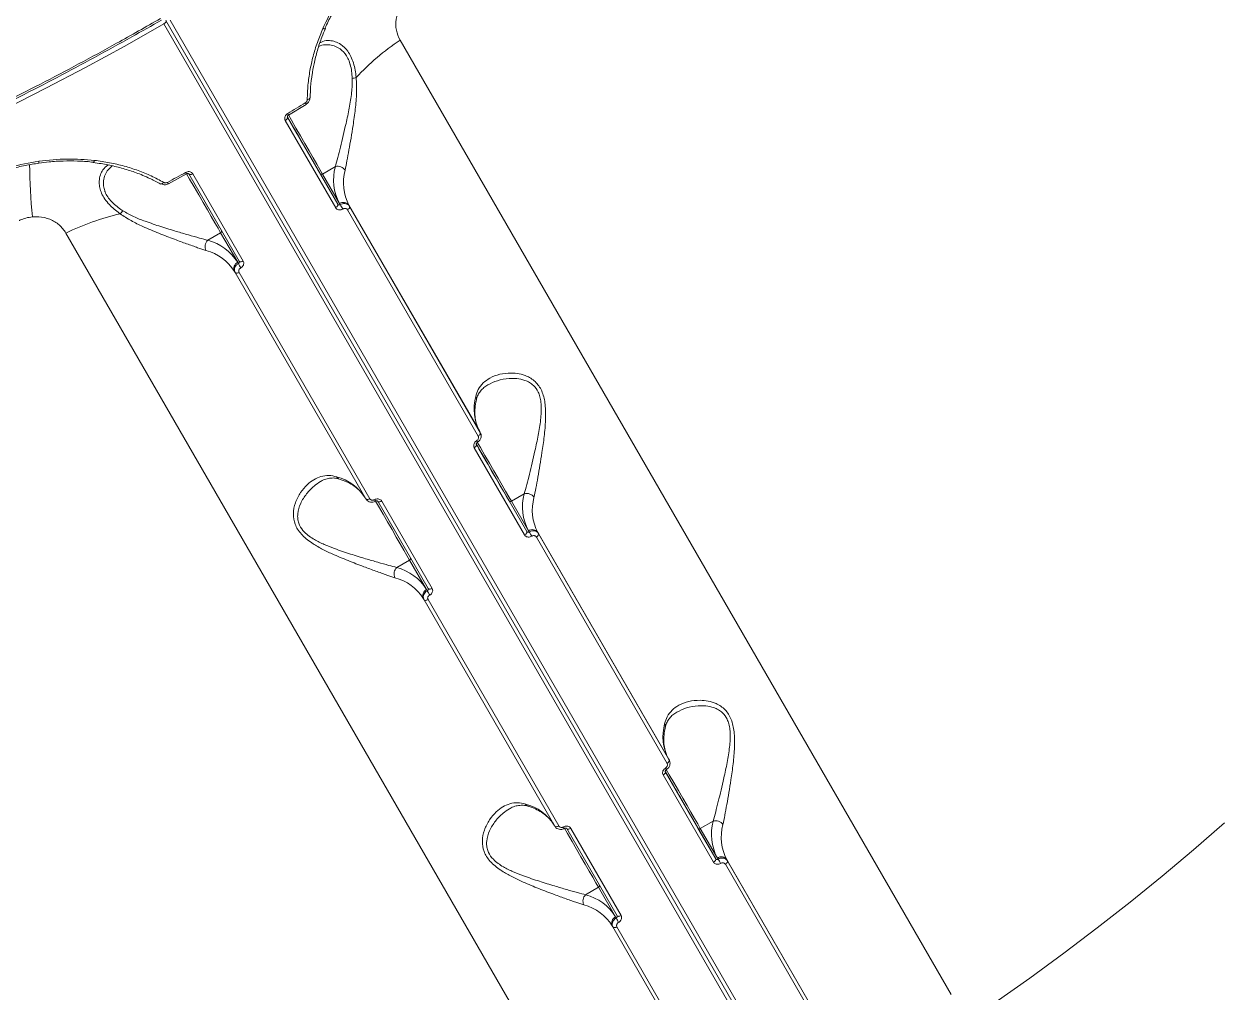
# Model space of a CAD drawing. Header units: millimetres. Extents: x 10684 to 26054, y -4768 to 6894.
# Drawn here: x 17275.2 to 17601.4, y -2260.4 to -1996.9 of the extents above; entities that cross this region are included whole.
import ezdxf

# ---------------------------------------------------------------- set-up
doc = ezdxf.new("R2010")
doc.units = ezdxf.units.MM
doc.layers.add('DIKOM_ОБЪЕКТ', color=7, linetype='Continuous')

msp = doc.modelspace()

# ---------------------------------------------------------------- linework, layer by layer
at = {"layer": 'DIKOM_ОБЪЕКТ', "color": 7, "linetype": 'Continuous', "lineweight": 15}
for p, q in [((17313.896, -1995.946), (17521.346, -2355.225)), ((17522.472, -2355.17), (17315.021, -1995.891)), ((17313.285, -1996.894), (17520.735, -2356.172)), ((17527.638, -2261.118), (17377.622, -2001.309)), ((17347.264, -2021.7), (17352.066, -2018.777)), ((17353.069, -2017.044), (17353.069, -2017.054)), ((17346.393, -2023.16), (17360.108, -2046.914)), ((17360.687, -2045.985), (17346.971, -2022.231)), ((17314.585, -2040.417), (17319.517, -2037.719)), ((17320.124, -2037.731), (17333.84, -2061.485)), ((17334.933, -2061.448), (17321.218, -2037.695)), ((17355.86, -2037.622), (17360.687, -2045.985)), ((17360.015, -2035.718), (17356.507, -2037.743)), ((17361.14, -2045.77), (17356.507, -2037.743)), ((17312.583, -2040.418), (17312.592, -2040.424)), ((17361.32, -2046.082), (17361.14, -2045.77)), ((17363.326, -2047.475), (17398.901, -2109.086)), ((17363.729, -2046.255), (17399.305, -2107.867)), ((17363.899, -2046.549), (17363.729, -2046.255)), ((17399.475, -2108.161), (17363.899, -2046.549)), ((17286.685, -2053.812), (17436.701, -2313.62)), ((17325.287, -2055.768), (17328.794, -2053.743)), ((17328.794, -2053.743), (17333.427, -2061.77)), ((17332.553, -2064.255), (17332.722, -2064.549)), ((17332.722, -2064.549), (17368.297, -2126.161)), ((17333.427, -2061.77), (17333.607, -2062.082)), ((17369.386, -2126.127), (17333.81, -2064.515)), ((17399.305, -2107.867), (17399.475, -2108.161)), ((17397.826, -2112.237), (17411.542, -2135.991)), ((17412.121, -2135.063), (17398.405, -2111.309)), ((17411.449, -2124.795), (17407.941, -2126.821)), ((17371.558, -2126.809), (17385.274, -2150.563)), ((17386.367, -2150.526), (17372.652, -2126.772)), ((17407.294, -2126.699), (17412.121, -2135.063)), ((17412.574, -2134.847), (17407.941, -2126.821)), ((17412.754, -2135.159), (17412.574, -2134.847)), ((17415.163, -2135.332), (17450.739, -2196.944)), ((17415.333, -2135.626), (17415.163, -2135.332)), ((17450.908, -2197.238), (17415.333, -2135.626)), ((17414.76, -2136.552), (17450.335, -2198.164)), ((17376.72, -2144.846), (17380.228, -2142.82)), ((17380.228, -2142.82), (17384.861, -2150.848)), ((17384.861, -2150.848), (17385.041, -2151.159)), ((17383.986, -2153.332), (17384.156, -2153.626)), ((17384.156, -2153.626), (17419.732, -2215.238)), ((17420.82, -2215.204), (17385.245, -2153.592)), ((17450.739, -2196.944), (17450.908, -2197.238)), ((17449.26, -2201.314), (17462.976, -2225.068)), ((17463.555, -2224.14), (17449.839, -2200.386)), ((17462.883, -2213.873), (17459.375, -2215.898)), ((17422.992, -2215.886), (17436.708, -2239.64)), ((17437.801, -2239.603), (17424.086, -2215.849)), ((17458.728, -2215.777), (17463.555, -2224.14)), ((17464.008, -2223.925), (17459.375, -2215.898)), ((17464.188, -2224.237), (17464.008, -2223.925)), ((17466.194, -2225.629), (17501.769, -2287.241)), ((17466.597, -2224.409), (17502.172, -2286.021)), ((17466.767, -2224.704), (17466.597, -2224.409)), ((17502.342, -2286.316), (17466.767, -2224.704)), ((17428.154, -2233.923), (17431.662, -2231.898)), ((17431.662, -2231.898), (17436.295, -2239.925)), ((17436.295, -2239.925), (17436.475, -2240.237)), ((17435.42, -2242.409), (17435.59, -2242.704)), ((17435.59, -2242.704), (17471.165, -2304.316)), ((17472.253, -2304.282), (17436.678, -2242.67))]:
    msp.add_line(p, q, dxfattribs=at)
at = {"layer": 'DIKOM_ОБЪЕКТ', "color": 7, "linetype": 'Continuous', "lineweight": 15, "flags": 128}
for points in [[(17313.896, -1995.946), (17313.929, -1996.043), (17313.928, -1996.156), (17313.893, -1996.279), (17313.824, -1996.409), (17313.724, -1996.541), (17313.598, -1996.668), (17313.45, -1996.788), (17313.285, -1996.894)], [(17270.403, -2019.902), (17281.227, -2014.404), (17291.989, -2008.734), (17302.678, -2002.896), (17313.285, -1996.894)], [(17357.196, -1998.122), (17357.17, -1998.155), (17357.11, -1998.183), (17357.02, -1998.194), (17356.903, -1998.189), (17356.764, -1998.167), (17356.607, -1998.129)], [(17351.845, -2018.344), (17351.245, -2018.712), (17350.645, -2019.079), (17350.045, -2019.445), (17349.444, -2019.811), (17348.843, -2020.177), (17348.241, -2020.542), (17347.64, -2020.906), (17347.037, -2021.27)], [(17353.069, -2017.054), (17353.062, -2017.106), (17353.021, -2017.187), (17352.946, -2017.263), (17352.839, -2017.332), (17352.705, -2017.391), (17352.547, -2017.437), (17352.372, -2017.469)], [(17356.507, -2037.743), (17355.795, -2036.509), (17354.941, -2035.03), (17353.964, -2033.337), (17352.885, -2031.469), (17351.73, -2029.467), (17350.523, -2027.377), (17349.292, -2025.245), (17348.064, -2023.118), (17347.228, -2021.671)], [(17346.971, -2022.231), (17347.004, -2022.326), (17347.005, -2022.435), (17346.972, -2022.555), (17346.907, -2022.682), (17346.813, -2022.81), (17346.692, -2022.936), (17346.551, -2023.054), (17346.393, -2023.16)], [(17346.945, -2022.182), (17346.984, -2022.25), (17347.347, -2022.878), (17347.843, -2023.738), (17348.434, -2024.76), (17349.07, -2025.862), (17349.701, -2026.955), (17350.275, -2027.95), (17350.746, -2028.766), (17351.076, -2029.337), (17351.238, -2029.617), (17351.218, -2029.584), (17351.019, -2029.24), (17350.657, -2028.612), (17350.161, -2027.752)], [(17350.161, -2027.752), (17349.57, -2026.73), (17348.934, -2025.628), (17348.303, -2024.535), (17347.729, -2023.54), (17347.258, -2022.724), (17346.949, -2022.19)], [(17346.964, -2022.213), (17347.673, -2023.44), (17348.863, -2025.503), (17350.057, -2027.57), (17351.227, -2029.597), (17352.348, -2031.538), (17353.393, -2033.349), (17354.341, -2034.991), (17355.169, -2036.426), (17355.86, -2037.622)], [(17294.129, -2034.531), (17294.173, -2034.527), (17294.227, -2034.488), (17294.282, -2034.416), (17294.336, -2034.312), (17294.386, -2034.18), (17294.432, -2034.026)], [(17319.259, -2037.308), (17318.642, -2037.648), (17318.026, -2037.987), (17317.409, -2038.325), (17316.792, -2038.663), (17316.174, -2039), (17315.557, -2039.337), (17314.939, -2039.673), (17314.321, -2040.009)], [(17319.52, -2037.679), (17320.351, -2039.118), (17321.579, -2041.245), (17322.81, -2043.377), (17324.017, -2045.467), (17325.172, -2047.469), (17326.251, -2049.337), (17327.228, -2051.03), (17328.082, -2052.509), (17328.794, -2053.743)], [(17320.124, -2037.731), (17320.189, -2037.807), (17320.284, -2037.862), (17320.404, -2037.894), (17320.546, -2037.901), (17320.705, -2037.883), (17320.874, -2037.842), (17321.047, -2037.778), (17321.218, -2037.695)], [(17312.592, -2040.424), (17312.64, -2040.443), (17312.731, -2040.449), (17312.834, -2040.422), (17312.947, -2040.364), (17313.065, -2040.276), (17313.184, -2040.163), (17313.299, -2040.028)], [(17360.687, -2045.985), (17360.72, -2046.08), (17360.72, -2046.189), (17360.687, -2046.309), (17360.623, -2046.436), (17360.528, -2046.564), (17360.408, -2046.69), (17360.266, -2046.808), (17360.108, -2046.914)], [(17363.899, -2046.549), (17363.933, -2046.643), (17363.933, -2046.752), (17363.9, -2046.871), (17363.836, -2046.998), (17363.743, -2047.125), (17363.624, -2047.251), (17363.483, -2047.368), (17363.326, -2047.475)], [(17332.722, -2064.549), (17332.787, -2064.625), (17332.881, -2064.679), (17333.001, -2064.711), (17333.142, -2064.719), (17333.3, -2064.702), (17333.468, -2064.661), (17333.64, -2064.598), (17333.81, -2064.515)], [(17333.84, -2061.485), (17333.905, -2061.561), (17334, -2061.616), (17334.12, -2061.648), (17334.262, -2061.655), (17334.42, -2061.637), (17334.589, -2061.596), (17334.762, -2061.532), (17334.933, -2061.448)], [(17399.475, -2108.161), (17399.508, -2108.255), (17399.508, -2108.364), (17399.475, -2108.483), (17399.411, -2108.609), (17399.318, -2108.737), (17399.199, -2108.862), (17399.058, -2108.98), (17398.901, -2109.086)], [(17398.405, -2111.309), (17398.438, -2111.403), (17398.439, -2111.512), (17398.406, -2111.632), (17398.341, -2111.759), (17398.247, -2111.887), (17398.126, -2112.013), (17397.985, -2112.131), (17397.826, -2112.237)], [(17398.379, -2111.26), (17398.418, -2111.328), (17398.781, -2111.955), (17399.277, -2112.815), (17399.867, -2113.837), (17400.504, -2114.94), (17401.135, -2116.032), (17401.709, -2117.027), (17402.18, -2117.843), (17402.51, -2118.414), (17402.671, -2118.695), (17402.652, -2118.661), (17402.453, -2118.317), (17402.091, -2117.689), (17401.594, -2116.83)], [(17401.594, -2116.83), (17401.004, -2115.807), (17400.368, -2114.705), (17399.737, -2113.612), (17399.163, -2112.618), (17398.692, -2111.802), (17398.383, -2111.268)], [(17398.398, -2111.291), (17399.107, -2112.518), (17400.297, -2114.58), (17401.491, -2116.648), (17402.661, -2118.674), (17403.781, -2120.615), (17404.827, -2122.426), (17405.775, -2124.068), (17406.603, -2125.503), (17407.294, -2126.699)], [(17407.941, -2126.821), (17407.229, -2125.587), (17406.375, -2124.107), (17405.397, -2122.414), (17404.319, -2120.546), (17403.164, -2118.545), (17401.957, -2116.455), (17400.726, -2114.322), (17399.498, -2112.196), (17398.662, -2110.748)], [(17368.297, -2126.161), (17368.362, -2126.237), (17368.456, -2126.291), (17368.576, -2126.323), (17368.717, -2126.331), (17368.875, -2126.314), (17369.043, -2126.273), (17369.215, -2126.21), (17369.386, -2126.127)], [(17370.954, -2126.756), (17371.785, -2128.196), (17373.013, -2130.322), (17374.244, -2132.455), (17375.451, -2134.545), (17376.606, -2136.546), (17377.685, -2138.414), (17378.662, -2140.107), (17379.516, -2141.587), (17380.228, -2142.82)], [(17371.558, -2126.809), (17371.623, -2126.885), (17371.718, -2126.939), (17371.838, -2126.971), (17371.98, -2126.978), (17372.139, -2126.961), (17372.307, -2126.919), (17372.481, -2126.856), (17372.652, -2126.772)], [(17412.121, -2135.063), (17412.154, -2135.157), (17412.154, -2135.266), (17412.121, -2135.386), (17412.057, -2135.513), (17411.962, -2135.641), (17411.842, -2135.767), (17411.7, -2135.885), (17411.542, -2135.991)], [(17415.333, -2135.626), (17415.366, -2135.72), (17415.367, -2135.829), (17415.334, -2135.949), (17415.27, -2136.075), (17415.177, -2136.203), (17415.058, -2136.328), (17414.917, -2136.446), (17414.76, -2136.552)], [(17385.274, -2150.563), (17385.339, -2150.639), (17385.434, -2150.693), (17385.554, -2150.725), (17385.696, -2150.732), (17385.854, -2150.715), (17386.023, -2150.673), (17386.196, -2150.61), (17386.367, -2150.526)], [(17384.156, -2153.626), (17384.221, -2153.702), (17384.315, -2153.757), (17384.435, -2153.789), (17384.576, -2153.796), (17384.733, -2153.779), (17384.901, -2153.738), (17385.074, -2153.676), (17385.245, -2153.592)], [(17450.908, -2197.238), (17450.941, -2197.332), (17450.942, -2197.441), (17450.91, -2197.561), (17450.845, -2197.687), (17450.752, -2197.814), (17450.633, -2197.94), (17450.492, -2198.057), (17450.335, -2198.164)], [(17449.839, -2200.386), (17449.872, -2200.48), (17449.872, -2200.589), (17449.84, -2200.71), (17449.775, -2200.836), (17449.68, -2200.965), (17449.56, -2201.09), (17449.418, -2201.208), (17449.26, -2201.314)], [(17449.813, -2200.337), (17449.852, -2200.405), (17450.215, -2201.033), (17450.711, -2201.892), (17451.301, -2202.915), (17451.938, -2204.017), (17452.569, -2205.11), (17453.143, -2206.104), (17453.614, -2206.92), (17453.944, -2207.492), (17454.106, -2207.772), (17454.086, -2207.739), (17453.887, -2207.394), (17453.525, -2206.767), (17453.028, -2205.907)], [(17453.028, -2205.907), (17452.438, -2204.884), (17451.802, -2203.782), (17451.171, -2202.69), (17450.596, -2201.695), (17450.125, -2200.879), (17449.817, -2200.345)], [(17449.832, -2200.368), (17450.54, -2201.595), (17451.731, -2203.657), (17452.925, -2205.725), (17454.095, -2207.752), (17455.215, -2209.692), (17456.261, -2211.504), (17457.209, -2213.145), (17458.037, -2214.58), (17458.728, -2215.777)], [(17459.375, -2215.898), (17458.663, -2214.664), (17457.808, -2213.184), (17456.831, -2211.491), (17455.753, -2209.623), (17454.597, -2207.622), (17453.391, -2205.532), (17452.16, -2203.4), (17450.932, -2201.273), (17450.081, -2199.8)], [(17602.056, -2214.373), (17593.675, -2221.659), (17585.103, -2228.856), (17576.349, -2235.957), (17567.421, -2242.956), (17558.327, -2249.846), (17549.075, -2256.621), (17539.674, -2263.275)], [(17419.732, -2215.238), (17419.796, -2215.314), (17419.89, -2215.369), (17420.01, -2215.4), (17420.151, -2215.408), (17420.309, -2215.391), (17420.477, -2215.35), (17420.649, -2215.287), (17420.82, -2215.204)], [(17422.388, -2215.833), (17423.219, -2217.273), (17424.447, -2219.4), (17425.678, -2221.532), (17426.885, -2223.622), (17428.04, -2225.623), (17429.119, -2227.491), (17430.096, -2229.184), (17430.95, -2230.664), (17431.662, -2231.898)], [(17422.992, -2215.886), (17423.057, -2215.962), (17423.152, -2216.017), (17423.272, -2216.048), (17423.414, -2216.055), (17423.573, -2216.038), (17423.741, -2215.997), (17423.915, -2215.933), (17424.086, -2215.849)], [(17463.555, -2224.14), (17463.588, -2224.234), (17463.588, -2224.343), (17463.555, -2224.464), (17463.49, -2224.59), (17463.396, -2224.719), (17463.276, -2224.844), (17463.134, -2224.962), (17462.976, -2225.068)], [(17466.767, -2224.704), (17466.8, -2224.798), (17466.801, -2224.906), (17466.768, -2225.026), (17466.704, -2225.152), (17466.611, -2225.28), (17466.492, -2225.405), (17466.351, -2225.523), (17466.194, -2225.629)], [(17436.708, -2239.64), (17436.773, -2239.716), (17436.868, -2239.771), (17436.988, -2239.802), (17437.13, -2239.809), (17437.288, -2239.792), (17437.457, -2239.751), (17437.63, -2239.687), (17437.801, -2239.603)], [(17435.59, -2242.704), (17435.655, -2242.779), (17435.749, -2242.834), (17435.869, -2242.866), (17436.01, -2242.873), (17436.167, -2242.856), (17436.335, -2242.816), (17436.508, -2242.753), (17436.678, -2242.67)]]:
    msp.add_lwpolyline(points, dxfattribs=at)
at = {"layer": 'DIKOM_ОБЪЕКТ', "color": 7, "linetype": 'Continuous', "lineweight": 15}
for centre, radius, start, end in [((17415.175, -2057.429), 67.526, 123.78866, 137.11398), ((17363.913, -2005.462), 6.273, 276.45465, 286.53704), ((17350.327, -2019.393), 1.845, 19.48896, 34.62182), ((17345.018, -2022.611), 2.424, 22.0874, 33.58429), ((17453.504, -2032.813), 176.735, 180.75047, 185.38335), ((17278.409, -2034.496), 0.917, 342.74217, 13.6815), ((17321.452, -2036.214), 2.452, 206.51708, 217.88144), ((17356.245, -2037.355), 0.468, 214.73056, 304.07345), ((17373.315, -2039.318), 13.779, 164.85419, 207.92089), ((17360.681, -2037.998), 2.375, 33.66534, 106.2809), ((17375.325, -2040.11), 13.123, 164.85424, 207.92026), ((17315.958, -2039.237), 1.81, 205.22847, 220.65423), ((17297.136, -2044.017), 6.272, 313.46612, 323.5488), ((17362.19, -2047.323), 1.874, 34.74224, 124.05668), ((17342.282, -2058.594), 22.781, 29.86265, 33.31453), ((17316.509, -2114.392), 67.523, 102.88546, 116.21059), ((17328.585, -2053.318), 0.474, 296.20069, 20.53168), ((17326.927, -2057.485), 2.375, 133.70654, 206.34051), ((17321.753, -2069.084), 13.776, 32.06372, 75.13598), ((17321.434, -2071.22), 13.12, 32.06481, 75.13704), ((17334.247, -2063.455), 1.874, 115.94041, 205.26754), ((17354.159, -2051.748), 23.003, 206.6946, 210.11322), ((17410.9, -2101.722), 13.123, 164.85412, 207.92038), ((17397.109, -2098.981), 1.318, 348.3558, 31.47968), ((17396.356, -2111.739), 2.533, 22.34238, 33.34244), ((17357.01, -2132.831), 13.119, 32.06388, 75.13911), ((17361.53, -2119.524), 1.315, 208.46362, 251.70134), ((17372.916, -2125.276), 2.485, 206.53197, 217.7413), ((17424.751, -2128.395), 13.781, 164.85762, 207.91761), ((17412.115, -2127.075), 2.375, 33.65816, 106.28808), ((17426.76, -2129.187), 13.124, 164.85704, 207.92027), ((17407.679, -2126.432), 0.468, 214.73042, 304.05321), ((17413.623, -2136.4), 1.874, 34.73746, 124.05826), ((17393.629, -2147.729), 22.886, 29.87883, 33.31531), ((17380.019, -2142.396), 0.474, 296.21838, 20.51399), ((17378.361, -2146.562), 2.375, 133.71277, 206.34386), ((17373.187, -2158.16), 13.775, 32.06245, 75.13835), ((17372.868, -2160.297), 13.12, 32.06308, 75.13709), ((17385.681, -2152.532), 1.874, 115.94782, 205.26186), ((17405.228, -2141.024), 22.588, 206.66067, 210.1424), ((17462.335, -2190.799), 13.124, 164.85711, 207.92021), ((17448.551, -2188.057), 1.31, 348.212, 31.62348), ((17447.785, -2200.82), 2.538, 22.3618, 33.33618), ((17408.443, -2221.909), 13.12, 32.06308, 75.13709), ((17412.965, -2208.6), 1.316, 208.48872, 251.65813), ((17476.183, -2217.473), 13.779, 164.85419, 207.92089), ((17463.549, -2216.153), 2.375, 33.66501, 106.28124), ((17424.405, -2214.318), 2.55, 206.68339, 217.60486), ((17459.112, -2215.51), 0.468, 214.73056, 304.07345), ((17478.193, -2218.265), 13.123, 164.85424, 207.92026), ((17465.057, -2225.477), 1.874, 34.74224, 124.05668), ((17444.91, -2236.901), 23.065, 29.89223, 33.3019), ((17429.796, -2235.64), 2.376, 133.71963, 206.32743), ((17424.62, -2247.238), 13.776, 32.06372, 75.13598), ((17431.453, -2231.473), 0.474, 296.20069, 20.53168), ((17424.302, -2249.375), 13.12, 32.06481, 75.13704), ((17437.115, -2241.61), 1.874, 115.94041, 205.26754), ((17457.173, -2229.824), 23.17, 206.70689, 210.10092)]:
    msp.add_arc(centre, radius, start, end, dxfattribs=at)
for points, knots in [([(17364.392, -1985.151), (17362.889, -1987.192), (17359.847, -1991.322), (17357.696, -1995.842), (17356.607, -1998.129)], [0, 0, 0, 0, 0.4941735, 1, 1, 1, 1]), ([(17357.204, -1998.126), (17357.225, -1998.077), (17357.733, -1996.854), (17358.894, -1994.495), (17360.803, -1991.11), (17362.783, -1988.06), (17364.215, -1986.206), (17364.842, -1985.395)], [0, 0, 0, 0, 0.0110672, 0.2727592, 0.5345802, 0.7962481, 1, 1, 1, 1]), ([(17377.622, -2001.309), (17377.226, -2000.428), (17376.44, -1998.683), (17376.433, -1995.64), (17377.168, -1993.064), (17378.049, -1991.682), (17378.364, -1991.188)], [0, 0, 0, 0, 0.288563, 0.5716239, 0.847038, 1, 1, 1, 1]), ([(17312.427, -1995.408), (17308.448, -1997.673), (17297.647, -2003.82), (17279.744, -2013.357), (17258.707, -2023.825), (17237.465, -2033.623), (17216.123, -2042.717), (17194.779, -2051.059), (17173.501, -2058.618), (17152.324, -2065.365), (17131.284, -2071.305), (17110.442, -2076.427), (17089.897, -2080.709), (17069.744, -2084.128), (17050.051, -2086.666), (17030.859, -2088.303), (17012.19, -2089.051), (16994.098, -2088.918), (16976.666, -2087.905), (16959.976, -2086.016), (16944.283, -2083.282), (16929.594, -2079.73), (16915.882, -2075.415), (16902.98, -2070.325), (16891, -2064.437), (16881.396, -2058.876), (16876.193, -2054.988), (16874.314, -2053.585)], [0, 0, 0, 0, 0.0242946, 0.0659503, 0.1077374, 0.1495916, 0.1914455, 0.2332327, 0.2748885, 0.3165441, 0.3583313, 0.4001855, 0.4420393, 0.4838264, 0.5254822, 0.567138, 0.6089251, 0.6507792, 0.6926331, 0.7344202, 0.7760761, 0.8161968, 0.8564346, 0.8967319, 0.9370296, 0.9772672, 1, 1, 1, 1]), ([(16874.409, -2053.879), (16874.882, -2054.239), (16877.033, -2055.874), (16881.107, -2058.593), (16886.629, -2062.027), (16892.398, -2065.247), (16898.391, -2068.273), (16904.613, -2071.1), (16911.062, -2073.729), (16917.74, -2076.159), (16924.644, -2078.39), (16931.777, -2080.422), (16939.138, -2082.255), (16946.714, -2083.884), (16954.484, -2085.308), (16962.422, -2086.52), (16970.517, -2087.518), (16978.76, -2088.301), (16987.155, -2088.87), (16995.704, -2089.228), (17004.409, -2089.372), (17013.274, -2089.304), (17022.299, -2089.024), (17031.489, -2088.531), (17040.846, -2087.825), (17050.361, -2086.906), (17060.001, -2085.778), (17069.728, -2084.444), (17079.514, -2082.907), (17089.359, -2081.169), (17099.265, -2079.229), (17109.235, -2077.088), (17119.274, -2074.745), (17129.383, -2072.2), (17139.565, -2069.452), (17149.823, -2066.499), (17160.162, -2063.341), (17170.577, -2059.978), (17181.04, -2056.42), (17191.508, -2052.68), (17201.946, -2048.771), (17212.341, -2044.697), (17222.701, -2040.456), (17233.028, -2036.049), (17243.328, -2031.473), (17253.601, -2026.727), (17263.851, -2021.81), (17274.081, -2016.721), (17284.295, -2011.458), (17294.491, -2006.016), (17303.962, -2000.809), (17309.996, -1997.35), (17312.666, -1995.819)], [0, 0, 0, 0, 0.0057496, 0.0261426, 0.0464815, 0.0667827, 0.0870622, 0.1073363, 0.1276198, 0.1479243, 0.1682659, 0.1886603, 0.209124, 0.2296656, 0.2501948, 0.2706781, 0.2910698, 0.3113925, 0.331669, 0.3519223, 0.3721757, 0.3924467, 0.412756, 0.433126, 0.4535802, 0.4741414, 0.4947426, 0.5152577, 0.5356727, 0.5560104, 0.5762942, 0.5965472, 0.6167924, 0.6370504, 0.6573391, 0.6776819, 0.6981014, 0.718621, 0.7392196, 0.7597723, 0.7802105, 0.8005645, 0.8208578, 0.8411134, 0.8613542, 0.8816033, 0.9018767, 0.9221969, 0.9425872, 0.9630711, 0.9836568, 1, 1, 1, 1]), ([(17356.607, -1998.129), (17356.093, -1999.383), (17355.066, -2001.891), (17353.909, -2005.723), (17353.046, -2009.61), (17352.491, -2013.541), (17352.412, -2016.16), (17352.372, -2017.469)], [0, 0, 0, 0, 0.1978306, 0.3954988, 0.5931661, 0.796581, 1, 1, 1, 1]), ([(17353.681, -2010.799), (17353.844, -2009.777), (17354.203, -2007.534), (17355.113, -2004.073), (17356.145, -2000.869), (17356.982, -1998.916), (17357.309, -1998.154)], [0, 0, 0, 0, 0.2405036, 0.5280947, 0.8156865, 1, 1, 1, 1]), ([(17355.484, -2003.069), (17355.618, -2002.996), (17356.297, -2002.627), (17357.59, -2002.499), (17359.269, -2002.671), (17360.987, -2003.358), (17362.448, -2004.585), (17363.455, -2006.22), (17363.874, -2007.281), (17364.213, -2008.457), (17364.479, -2009.752), (17364.572, -2011.047), (17364.618, -2011.695)], [0, 0, 0, 0, 0.0400233, 0.2037578, 0.3317959, 0.4596228, 0.6271393, 0.7138706, 0.8006075, 0.813307, 0.9065793, 1, 1, 1, 1]), ([(17365.699, -2011.475), (17365.615, -2010.786), (17365.446, -2009.407), (17364.98, -2007.473), (17364.303, -2005.735), (17363.198, -2003.875), (17361.685, -2002.465), (17359.959, -2001.634), (17358.299, -2001.34), (17356.88, -2001.447), (17356.095, -2001.889), (17355.827, -2002.04)], [0, 0, 0, 0, 0.0902729, 0.1804332, 0.2714662, 0.3624917, 0.5246191, 0.6459451, 0.7674324, 0.9207696, 1, 1, 1, 1]), ([(17522.713, -2355.59), (17524.459, -2354.574), (17529.524, -2351.627), (17537.841, -2346.642), (17547.628, -2340.596), (17557.313, -2334.419), (17566.891, -2328.118), (17576.353, -2321.696), (17585.693, -2315.16), (17594.903, -2308.513), (17603.977, -2301.76), (17612.909, -2294.908), (17621.69, -2287.96), (17630.315, -2280.923), (17638.777, -2273.801), (17647.07, -2266.599), (17655.187, -2259.324), (17663.122, -2251.98), (17670.871, -2244.573), (17678.425, -2237.109), (17685.781, -2229.593), (17692.932, -2222.031), (17699.873, -2214.428), (17706.599, -2206.791), (17713.104, -2199.124), (17719.385, -2191.434), (17725.435, -2183.726), (17731.251, -2176.007), (17736.828, -2168.281), (17742.161, -2160.555), (17747.248, -2152.834), (17752.084, -2145.125), (17756.665, -2137.432), (17760.988, -2129.762), (17765.049, -2122.121), (17768.846, -2114.514), (17772.375, -2106.946), (17775.634, -2099.424), (17778.62, -2091.954), (17781.332, -2084.54), (17783.766, -2077.189), (17785.921, -2069.905), (17787.795, -2062.696), (17789.387, -2055.565), (17790.695, -2048.518), (17791.719, -2041.562), (17792.458, -2034.7), (17792.909, -2027.94), (17793.079, -2021.283), (17792.946, -2014.744), (17792.655, -2009.498), (17792.305, -2006.479), (17792.198, -2005.556)], [0, 0, 0, 0, 0.0107469, 0.0311651, 0.0515833, 0.0720019, 0.0924205, 0.1128394, 0.133258, 0.153677, 0.1740962, 0.1945158, 0.214935, 0.2353549, 0.2557751, 0.2761957, 0.2966164, 0.3170375, 0.3374589, 0.3578811, 0.3783036, 0.3987262, 0.4191497, 0.4395736, 0.4599979, 0.4804232, 0.5008485, 0.5212747, 0.5417015, 0.5621288, 0.5825567, 0.6029853, 0.6234144, 0.6438439, 0.6642743, 0.6847044, 0.705135, 0.7255658, 0.7459965, 0.7664267, 0.7868566, 0.8072852, 0.8277128, 0.8481384, 0.8685624, 0.8889834, 0.9094014, 0.9298157, 0.9502254, 0.9706304, 0.9910302, 1, 1, 1, 1]), ([(17353.196, -2017.042), (17353.2, -2016.365), (17353.211, -2014.495), (17353.392, -2012.403), (17353.645, -2010.996), (17353.681, -2010.799)], [0, 0, 0, 0, 0.32786679, 0.90627514, 1, 1, 1, 1]), ([(17364.618, -2011.695), (17364.597, -2012.985), (17364.554, -2015.678), (17363.811, -2019.832), (17362.989, -2023.745), (17362.155, -2027.308), (17361.398, -2030.416), (17360.671, -2033.324), (17360.236, -2034.912), (17360.015, -2035.718)], [0, 0, 0, 0, 0.1463788, 0.3055004, 0.4689944, 0.6008985, 0.7350998, 0.8657062, 1, 1, 1, 1]), ([(17362.658, -2036.681), (17362.83, -2035.869), (17363.175, -2034.242), (17363.721, -2031.234), (17364.287, -2027.973), (17364.884, -2024.248), (17365.461, -2020.115), (17365.909, -2015.698), (17365.767, -2012.85), (17365.699, -2011.475)], [0, 0, 0, 0, 0.1316556, 0.26349, 0.3951413, 0.526877, 0.688298, 0.8495382, 1, 1, 1, 1]), ([(17352.372, -2017.469), (17352.361, -2017.572), (17352.339, -2017.777), (17352.173, -2018.069), (17351.99, -2018.25), (17351.87, -2018.328), (17351.845, -2018.344)], [0, 0, 0, 0, 0.30573, 0.6115123, 0.918092, 1, 1, 1, 1]), ([(17352.058, -2018.762), (17352.238, -2018.637), (17352.634, -2018.358), (17353, -2017.731), (17353.04, -2017.264), (17353.059, -2017.056)], [0, 0, 0, 0, 0.3137721, 0.6931203, 1, 1, 1, 1]), ([(17347.037, -2021.27), (17346.945, -2021.333), (17346.714, -2021.491), (17346.429, -2021.843), (17346.248, -2022.292), (17346.218, -2022.759), (17346.335, -2023.026), (17346.393, -2023.16)], [0, 0, 0, 0, 0.1418002, 0.3567141, 0.5713594, 0.7857352, 1, 1, 1, 1]), ([(17346.985, -2022.25), (17346.98, -2022.243), (17346.963, -2022.222), (17346.942, -2022.162), (17346.978, -2022.01), (17347.054, -2021.881), (17347.155, -2021.77), (17347.236, -2021.721), (17347.267, -2021.703)], [0, 0, 0, 0, 0.14916402, 0.47536792, 0.63503907, 0.77103176, 0.91298539, 1, 1, 1, 1]), ([(17279.3, -2034.279), (17276.692, -2034.734), (17271.413, -2035.656), (17266.389, -2037.526), (17263.847, -2038.472)], [0, 0, 0, 0, 0.4938479, 1, 1, 1, 1]), ([(17264.107, -2038.884), (17264.111, -2038.882), (17265.333, -2038.352), (17267.859, -2037.458), (17271.686, -2036.286), (17275.506, -2035.371), (17278.052, -2034.97), (17279.286, -2034.775)], [0, 0, 0, 0, 0.0008789, 0.2548723, 0.5086337, 0.761866, 1, 1, 1, 1]), ([(17279.287, -2034.793), (17280.214, -2034.665), (17282.432, -2034.358), (17285.952, -2034.158), (17289.811, -2034.184), (17292.546, -2034.325), (17293.962, -2034.53), (17294.127, -2034.554)], [0, 0, 0, 0, 0.1860199, 0.4447672, 0.7046712, 0.9655334, 1, 1, 1, 1]), ([(17294.432, -2034.026), (17291.966, -2033.828), (17286.977, -2033.428), (17281.878, -2033.993), (17279.3, -2034.279)], [0, 0, 0, 0, 0.4941835, 1, 1, 1, 1]), ([(17294.103, -2034.647), (17294.824, -2034.73), (17296.818, -2034.96), (17300, -2035.621), (17303.626, -2036.615), (17306.663, -2037.665), (17308.418, -2038.476), (17309.065, -2038.775)], [0, 0, 0, 0, 0.1356896, 0.3754703, 0.6166807, 0.8587408, 1, 1, 1, 1]), ([(17313.299, -2040.028), (17312.179, -2039.424), (17309.937, -2038.216), (17306.332, -2036.748), (17302.543, -2035.535), (17298.576, -2034.591), (17295.813, -2034.214), (17294.432, -2034.026)], [0, 0, 0, 0, 0.1976787, 0.3953864, 0.5930884, 0.7965458, 1, 1, 1, 1]), ([(17298.106, -2035.285), (17297.622, -2035.688), (17296.763, -2036.403), (17295.996, -2037.958), (17295.689, -2039.499), (17295.773, -2041.088), (17296.173, -2042.598), (17296.959, -2044.176), (17298.412, -2046.092), (17300.055, -2047.548), (17301.264, -2048.432), (17301.451, -2048.569)], [0, 0, 0, 0, 0.1641796, 0.2913955, 0.4219032, 0.5156642, 0.6117443, 0.7065197, 0.8049062, 0.9698373, 1, 1, 1, 1]), ([(17302.181, -2047.743), (17301.998, -2047.623), (17300.83, -2046.856), (17299.303, -2045.613), (17297.975, -2043.946), (17297.469, -2042.969), (17297.094, -2041.96), (17296.865, -2040.923), (17296.877, -2039.417), (17297.285, -2037.916), (17298.073, -2036.501), (17298.875, -2035.844), (17299.275, -2035.517)], [0, 0, 0, 0, 0.0312865, 0.2003477, 0.2883603, 0.379774, 0.3966752, 0.4930708, 0.5923656, 0.7259537, 0.8632462, 1, 1, 1, 1]), ([(17321.218, -2037.695), (17321.164, -2037.616), (17321.029, -2037.418), (17320.691, -2037.192), (17320.23, -2037.074), (17319.724, -2037.1), (17319.414, -2037.239), (17319.259, -2037.308)], [0, 0, 0, 0, 0.14064002, 0.35508251, 0.56984948, 0.78487323, 1, 1, 1, 1]), ([(17319.519, -2037.721), (17319.527, -2037.716), (17319.581, -2037.68), (17319.7, -2037.643), (17319.855, -2037.622), (17319.989, -2037.64), (17320.08, -2037.681), (17320.114, -2037.711), (17320.12, -2037.728), (17320.122, -2037.733)], [0, 0, 0, 0, 0.0253516, 0.1805648, 0.3334476, 0.4979435, 0.6812232, 0.9128452, 1, 1, 1, 1]), ([(17309.065, -2038.775), (17309.535, -2038.977), (17310.737, -2039.492), (17311.845, -2040.135), (17312.52, -2040.527)], [0, 0, 0, 0, 0.3914141, 1, 1, 1, 1]), ([(17312.601, -2040.409), (17312.767, -2040.493), (17313.14, -2040.683), (17313.823, -2040.694), (17314.33, -2040.568), (17314.562, -2040.425), (17314.583, -2040.412)], [0, 0, 0, 0, 0.2707958, 0.6081726, 0.9644172, 1, 1, 1, 1]), ([(17314.321, -2040.009), (17314.217, -2040.054), (17314.009, -2040.146), (17313.671, -2040.16), (17313.436, -2040.101), (17313.323, -2040.041), (17313.299, -2040.028)], [0, 0, 0, 0, 0.3067316, 0.613361, 0.9193732, 1, 1, 1, 1]), ([(17325.287, -2055.768), (17324.552, -2055.576), (17322.97, -2055.163), (17320.047, -2054.331), (17316.526, -2053.294), (17312.54, -2052.092), (17308.61, -2050.75), (17305.064, -2049.39), (17303.14, -2048.291), (17302.181, -2047.743)], [0, 0, 0, 0, 0.1227027, 0.2642705, 0.4059938, 0.5771163, 0.7482327, 0.874386, 1, 1, 1, 1]), ([(17360.108, -2046.914), (17360.162, -2046.992), (17360.297, -2047.189), (17360.632, -2047.41), (17361.086, -2047.517), (17361.583, -2047.476), (17361.887, -2047.326), (17362.039, -2047.251)], [0, 0, 0, 0, 0.140611, 0.3551431, 0.5698748, 0.7849181, 1, 1, 1, 1]), ([(17361.32, -2046.082), (17361.271, -2046.109), (17361.172, -2046.163), (17361.009, -2046.181), (17360.86, -2046.148), (17360.75, -2046.077), (17360.705, -2046.011), (17360.687, -2045.985)], [0, 0, 0, 0, 0.2154564, 0.4306826, 0.6452953, 0.8596738, 1, 1, 1, 1]), ([(17363.899, -2046.549), (17363.828, -2046.445), (17363.648, -2046.182), (17363.201, -2045.886), (17362.594, -2045.739), (17361.93, -2045.788), (17361.523, -2045.984), (17361.32, -2046.082)], [0, 0, 0, 0, 0.14076396, 0.35542169, 0.57032547, 0.78518174, 1, 1, 1, 1]), ([(17362.039, -2047.251), (17362.14, -2047.201), (17362.343, -2047.101), (17362.674, -2047.073), (17362.977, -2047.144), (17363.2, -2047.291), (17363.29, -2047.423), (17363.326, -2047.475)], [0, 0, 0, 0, 0.2151836, 0.430153, 0.6449424, 0.8594441, 1, 1, 1, 1]), ([(17273.92, -2050.393), (17273.973, -2050.368), (17274.557, -2050.098), (17275.749, -2049.656), (17276.941, -2049.483), (17277.549, -2049.394)], [0, 0, 0, 0, 0.0468629, 0.5143017, 1, 1, 1, 1]), ([(17277.549, -2049.394), (17278.134, -2049.368), (17279.771, -2049.296), (17282.37, -2049.948), (17285.003, -2051.474), (17286.121, -2053.027), (17286.685, -2053.812)], [0, 0, 0, 0, 0.1529626, 0.4283806, 0.7114375, 1, 1, 1, 1]), ([(17301.451, -2048.569), (17302.426, -2049.214), (17304.381, -2050.506), (17307.993, -2052.21), (17311.989, -2053.901), (17316.021, -2055.435), (17319.569, -2056.745), (17322.502, -2057.791), (17324.069, -2058.301), (17324.799, -2058.539)], [0, 0, 0, 0, 0.12815346, 0.25673777, 0.42681578, 0.59687359, 0.73731198, 0.87756953, 1, 1, 1, 1]), ([(17333.607, -2062.082), (17333.483, -2062.162), (17333.169, -2062.363), (17332.782, -2062.818), (17332.535, -2063.403), (17332.491, -2064.016), (17332.645, -2064.371), (17332.722, -2064.549)], [0, 0, 0, 0, 0.1417259, 0.3564227, 0.5709491, 0.785464, 1, 1, 1, 1]), ([(17333.84, -2061.485), (17333.859, -2061.53), (17333.897, -2061.618), (17333.885, -2061.768), (17333.82, -2061.91), (17333.72, -2062.017), (17333.639, -2062.064), (17333.607, -2062.082)], [0, 0, 0, 0, 0.213981, 0.4280616, 0.6427337, 0.8579222, 1, 1, 1, 1]), ([(17333.81, -2064.515), (17333.772, -2064.426), (17333.695, -2064.249), (17333.718, -2063.943), (17333.844, -2063.653), (17334.039, -2063.428), (17334.197, -2063.329), (17334.26, -2063.289)], [0, 0, 0, 0, 0.2142959, 0.4286282, 0.6432287, 0.8580846, 1, 1, 1, 1]), ([(17334.26, -2063.289), (17334.354, -2063.23), (17334.591, -2063.081), (17334.884, -2062.743), (17335.073, -2062.307), (17335.107, -2061.848), (17334.991, -2061.582), (17334.933, -2061.448)], [0, 0, 0, 0, 0.1418844, 0.3567351, 0.5712996, 0.7856702, 1, 1, 1, 1]), ([(17414.092, -2125.759), (17414.264, -2124.946), (17414.609, -2123.32), (17415.154, -2120.311), (17415.722, -2117.05), (17416.316, -2113.326), (17416.906, -2109.188), (17417.304, -2104.76), (17417.275, -2100.64), (17416.621, -2097.602), (17415.657, -2095.697), (17414.7, -2094.465), (17413.54, -2093.5), (17411.98, -2092.641), (17410.053, -2092.061), (17407.492, -2091.829), (17404.726, -2092.143), (17402.149, -2093.117), (17400.196, -2094.551), (17398.866, -2096.226), (17398.432, -2097.642), (17398.233, -2098.293)], [0, 0, 0, 0, 0.0554762, 0.1110229, 0.1664965, 0.2220052, 0.2900239, 0.3579627, 0.4226752, 0.4774063, 0.5052464, 0.5330924, 0.5627095, 0.5923752, 0.6404277, 0.6885816, 0.7603243, 0.8320616, 0.8909998, 0.9498652, 1, 1, 1, 1]), ([(17401.549, -2095.144), (17402.392, -2094.727), (17404.137, -2093.864), (17406.899, -2093.367), (17409.459, -2093.373), (17411.352, -2093.749), (17412.884, -2094.433), (17414.191, -2095.389), (17415.04, -2096.57), (17415.594, -2097.912), (17415.906, -2099.104), (17416.155, -2101.427), (17415.949, -2104.741), (17415.257, -2108.906), (17414.42, -2112.823), (17413.589, -2116.385), (17412.832, -2119.493), (17412.105, -2122.401), (17411.669, -2123.99), (17411.449, -2124.795)], [0, 0, 0, 0, 0.0833384, 0.1726897, 0.2299098, 0.2882967, 0.3222575, 0.3571259, 0.4070444, 0.4203423, 0.4514875, 0.48367, 0.5605574, 0.6424712, 0.7266377, 0.7945405, 0.8636264, 0.9308608, 1, 1, 1, 1]), ([(17398.416, -2099.267), (17398.433, -2099.165), (17398.52, -2098.631), (17398.878, -2097.811), (17399.521, -2096.773), (17400.399, -2095.857), (17401.179, -2095.374), (17401.549, -2095.145)], [0, 0, 0, 0, 0.050934, 0.2669565, 0.5042918, 0.7648506, 1, 1, 1, 1]), ([(17399.305, -2107.867), (17399.176, -2107.63), (17398.778, -2106.895), (17398.307, -2105.552), (17398, -2103.784), (17397.978, -2101.884), (17398.165, -2100.347), (17398.356, -2099.452), (17398.399, -2099.252)], [0, 0, 0, 0, 0.1027371, 0.3181887, 0.530921, 0.7384552, 0.941484, 1, 1, 1, 1]), ([(17398.901, -2109.086), (17398.94, -2109.175), (17399.017, -2109.354), (17398.998, -2109.666), (17398.877, -2109.965), (17398.687, -2110.2), (17398.533, -2110.306), (17398.472, -2110.347)], [0, 0, 0, 0, 0.2142004, 0.428553, 0.6431344, 0.8580172, 1, 1, 1, 1]), ([(17398.69, -2110.762), (17398.872, -2110.637), (17399.272, -2110.362), (17399.634, -2109.718), (17399.743, -2109.019), (17399.665, -2108.479), (17399.497, -2108.238), (17399.454, -2108.176)], [0, 0, 0, 0, 0.2154481, 0.4734955, 0.7028196, 0.9236254, 1, 1, 1, 1]), ([(17398.472, -2110.347), (17398.379, -2110.41), (17398.148, -2110.568), (17397.863, -2110.92), (17397.682, -2111.369), (17397.652, -2111.836), (17397.768, -2112.103), (17397.826, -2112.237)], [0, 0, 0, 0, 0.1418616, 0.3567243, 0.5713353, 0.7856769, 1, 1, 1, 1]), ([(17398.419, -2111.327), (17398.414, -2111.32), (17398.397, -2111.299), (17398.375, -2111.24), (17398.412, -2111.087), (17398.488, -2110.958), (17398.588, -2110.847), (17398.67, -2110.799), (17398.701, -2110.78)], [0, 0, 0, 0, 0.1489671, 0.4751904, 0.6349564, 0.7708053, 0.9128195, 1, 1, 1, 1]), ([(17360.374, -2120.151), (17359.652, -2119.989), (17358.182, -2119.661), (17356.102, -2120.004), (17354.141, -2120.865), (17352.241, -2122.309), (17350.468, -2124.394), (17349.064, -2127.102), (17348.422, -2130.078), (17348.797, -2132.619), (17349.714, -2134.466), (17350.733, -2135.8), (17352.053, -2137.045), (17353.893, -2138.398), (17356.292, -2139.785), (17359.618, -2141.382), (17363.519, -2143.006), (17367.524, -2144.541), (17371.081, -2145.849), (17373.972, -2146.881), (17375.525, -2147.386), (17376.233, -2147.616)], [0, 0, 0, 0, 0.0545798, 0.1110296, 0.165945, 0.2220107, 0.2890696, 0.3579595, 0.4226711, 0.4774038, 0.5047496, 0.5330974, 0.5623527, 0.5923807, 0.6398873, 0.6885857, 0.7592847, 0.8320603, 0.8901607, 0.9498693, 1, 1, 1, 1]), ([(17376.72, -2144.846), (17376.008, -2144.66), (17374.463, -2144.256), (17371.587, -2143.436), (17368.096, -2142.415), (17364.109, -2141.2), (17360.288, -2139.928), (17356.977, -2138.625), (17354.648, -2137.494), (17352.841, -2136.332), (17351.358, -2135.073), (17350.473, -2133.828), (17349.969, -2132.572), (17349.744, -2131.529), (17349.753, -2129.654), (17350.498, -2127.274), (17352.116, -2124.719), (17353.996, -2122.729), (17355.376, -2121.843), (17355.962, -2121.467)], [0, 0, 0, 0, 0.06144347, 0.13316885, 0.20684435, 0.29398957, 0.38343009, 0.44070914, 0.49915439, 0.53314965, 0.56805908, 0.6180272, 0.63133865, 0.66251381, 0.6947293, 0.77169667, 0.85369503, 0.93794365, 1, 1, 1, 1]), ([(17355.972, -2121.479), (17356.123, -2121.381), (17356.71, -2120.997), (17357.769, -2120.641), (17359.068, -2120.45), (17360.183, -2120.506), (17360.873, -2120.721), (17361.127, -2120.801)], [0, 0, 0, 0, 0.0934634, 0.3646529, 0.6295819, 0.863222, 1, 1, 1, 1]), ([(17361.122, -2120.774), (17361.463, -2120.887), (17362.461, -2121.219), (17363.937, -2121.899), (17365.467, -2122.86), (17366.755, -2123.984), (17367.605, -2125.007), (17368.008, -2125.67), (17368.128, -2125.866)], [0, 0, 0, 0, 0.1033894, 0.3019153, 0.5017477, 0.7047671, 0.9124779, 1, 1, 1, 1]), ([(17368.313, -2126.15), (17368.416, -2126.308), (17368.638, -2126.65), (17369.209, -2126.973), (17369.888, -2127.099), (17370.508, -2127.03), (17370.826, -2126.836), (17370.936, -2126.769)], [0, 0, 0, 0, 0.1884927, 0.4095076, 0.6364549, 0.8744486, 1, 1, 1, 1]), ([(17370.693, -2126.386), (17370.589, -2126.432), (17370.382, -2126.524), (17370.045, -2126.541), (17369.737, -2126.462), (17369.512, -2126.311), (17369.421, -2126.179), (17369.386, -2126.127)], [0, 0, 0, 0, 0.21524249, 0.4301934, 0.64497504, 0.85945754, 1, 1, 1, 1]), ([(17372.652, -2126.772), (17372.598, -2126.693), (17372.463, -2126.496), (17372.124, -2126.27), (17371.664, -2126.152), (17371.158, -2126.178), (17370.848, -2126.316), (17370.693, -2126.386)], [0, 0, 0, 0, 0.1406102, 0.3551814, 0.5699308, 0.7848891, 1, 1, 1, 1]), ([(17370.953, -2126.798), (17370.961, -2126.793), (17371.015, -2126.758), (17371.134, -2126.72), (17371.289, -2126.699), (17371.423, -2126.717), (17371.514, -2126.758), (17371.548, -2126.788), (17371.554, -2126.805), (17371.555, -2126.81)], [0, 0, 0, 0, 0.025353, 0.1805368, 0.3337324, 0.4979355, 0.6812058, 0.9128404, 1, 1, 1, 1]), ([(17411.542, -2135.991), (17411.596, -2136.069), (17411.731, -2136.266), (17412.066, -2136.487), (17412.52, -2136.594), (17413.017, -2136.554), (17413.321, -2136.403), (17413.473, -2136.328)], [0, 0, 0, 0, 0.1406011, 0.3551191, 0.5699269, 0.784859, 1, 1, 1, 1]), ([(17412.754, -2135.159), (17412.705, -2135.186), (17412.606, -2135.24), (17412.443, -2135.258), (17412.294, -2135.226), (17412.184, -2135.154), (17412.139, -2135.089), (17412.121, -2135.063)], [0, 0, 0, 0, 0.21546334, 0.43047494, 0.64539469, 0.85947052, 1, 1, 1, 1]), ([(17415.333, -2135.626), (17415.262, -2135.522), (17415.082, -2135.259), (17414.635, -2134.964), (17414.028, -2134.817), (17413.364, -2134.865), (17412.957, -2135.061), (17412.754, -2135.159)], [0, 0, 0, 0, 0.1406945, 0.3554383, 0.5702682, 0.7850952, 1, 1, 1, 1]), ([(17413.473, -2136.328), (17413.574, -2136.278), (17413.777, -2136.178), (17414.108, -2136.151), (17414.411, -2136.222), (17414.634, -2136.368), (17414.724, -2136.5), (17414.76, -2136.552)], [0, 0, 0, 0, 0.2152076, 0.4301585, 0.6450338, 0.8595594, 1, 1, 1, 1]), ([(17385.041, -2151.159), (17384.917, -2151.239), (17384.603, -2151.44), (17384.216, -2151.895), (17383.968, -2152.48), (17383.925, -2153.094), (17384.079, -2153.449), (17384.156, -2153.626)], [0, 0, 0, 0, 0.1417206, 0.3564092, 0.570961, 0.7854643, 1, 1, 1, 1]), ([(17385.274, -2150.563), (17385.293, -2150.607), (17385.332, -2150.695), (17385.319, -2150.846), (17385.254, -2150.987), (17385.154, -2151.095), (17385.073, -2151.141), (17385.041, -2151.159)], [0, 0, 0, 0, 0.213991, 0.428249, 0.6429312, 0.857949, 1, 1, 1, 1]), ([(17385.245, -2153.592), (17385.206, -2153.504), (17385.129, -2153.326), (17385.152, -2153.021), (17385.278, -2152.73), (17385.473, -2152.505), (17385.631, -2152.406), (17385.694, -2152.367)], [0, 0, 0, 0, 0.2142695, 0.4286032, 0.6431409, 0.8580888, 1, 1, 1, 1]), ([(17385.694, -2152.367), (17385.788, -2152.307), (17386.025, -2152.159), (17386.318, -2151.821), (17386.507, -2151.384), (17386.54, -2150.925), (17386.425, -2150.659), (17386.367, -2150.526)], [0, 0, 0, 0, 0.1418008, 0.3567305, 0.5713518, 0.785778, 1, 1, 1, 1]), ([(17465.526, -2214.836), (17465.698, -2214.023), (17466.043, -2212.397), (17466.588, -2209.388), (17467.155, -2206.127), (17467.75, -2202.403), (17468.34, -2198.266), (17468.738, -2193.837), (17468.709, -2189.718), (17468.055, -2186.679), (17467.091, -2184.774), (17466.134, -2183.542), (17464.974, -2182.577), (17463.414, -2181.718), (17461.487, -2181.139), (17458.926, -2180.906), (17456.16, -2181.221), (17453.583, -2182.194), (17451.63, -2183.629), (17450.3, -2185.303), (17449.866, -2186.719), (17449.667, -2187.37)], [0, 0, 0, 0, 0.0554748, 0.1110249, 0.1664979, 0.2220065, 0.2900233, 0.357964, 0.422677, 0.4774067, 0.5052482, 0.5330962, 0.5627101, 0.5923733, 0.6404308, 0.6885796, 0.7603274, 0.8320617, 0.8909997, 0.9498671, 1, 1, 1, 1]), ([(17449.85, -2188.344), (17449.867, -2188.243), (17449.954, -2187.709), (17450.312, -2186.888), (17450.955, -2185.851), (17451.833, -2184.934), (17452.613, -2184.452), (17452.984, -2184.223)], [0, 0, 0, 0, 0.0509512, 0.2669552, 0.5042813, 0.7648465, 1, 1, 1, 1]), ([(17452.983, -2184.221), (17453.826, -2183.804), (17455.572, -2182.941), (17458.333, -2182.445), (17460.892, -2182.45), (17462.786, -2182.826), (17464.318, -2183.51), (17465.625, -2184.466), (17466.474, -2185.647), (17467.028, -2186.99), (17467.34, -2188.182), (17467.589, -2190.505), (17467.383, -2193.818), (17466.691, -2197.983), (17465.854, -2201.9), (17465.023, -2205.463), (17464.266, -2208.571), (17463.539, -2211.478), (17463.103, -2213.067), (17462.883, -2213.873)], [0, 0, 0, 0, 0.0833379, 0.172686, 0.2299061, 0.2882932, 0.3222541, 0.3571293, 0.4070479, 0.4203418, 0.4514878, 0.4836709, 0.5605607, 0.6424756, 0.7266414, 0.7945448, 0.8636309, 0.9308663, 1, 1, 1, 1]), ([(17450.739, -2196.944), (17450.61, -2196.707), (17450.212, -2195.972), (17449.741, -2194.63), (17449.434, -2192.861), (17449.412, -2190.962), (17449.599, -2189.425), (17449.79, -2188.53), (17449.833, -2188.329)], [0, 0, 0, 0, 0.1027286, 0.3181941, 0.5309273, 0.73846, 0.9414943, 1, 1, 1, 1]), ([(17450.335, -2198.164), (17450.373, -2198.253), (17450.451, -2198.431), (17450.431, -2198.743), (17450.311, -2199.042), (17450.121, -2199.277), (17449.967, -2199.383), (17449.906, -2199.425)], [0, 0, 0, 0, 0.21421769, 0.42858514, 0.64320268, 0.85812794, 1, 1, 1, 1]), ([(17450.124, -2199.84), (17450.306, -2199.714), (17450.706, -2199.439), (17451.068, -2198.795), (17451.177, -2198.097), (17451.1, -2197.556), (17450.931, -2197.315), (17450.888, -2197.253)], [0, 0, 0, 0, 0.2155226, 0.473521, 0.7028314, 0.9236426, 1, 1, 1, 1]), ([(17449.906, -2199.425), (17449.813, -2199.488), (17449.582, -2199.646), (17449.297, -2199.998), (17449.116, -2200.446), (17449.086, -2200.913), (17449.202, -2201.181), (17449.26, -2201.314)], [0, 0, 0, 0, 0.1418702, 0.3567666, 0.5713943, 0.7857527, 1, 1, 1, 1]), ([(17449.853, -2200.404), (17449.847, -2200.398), (17449.83, -2200.376), (17449.809, -2200.317), (17449.846, -2200.165), (17449.922, -2200.035), (17450.022, -2199.924), (17450.104, -2199.876), (17450.135, -2199.858)], [0, 0, 0, 0, 0.1491713, 0.475391, 0.6351026, 0.7710206, 0.9129812, 1, 1, 1, 1]), ([(17411.808, -2209.228), (17411.086, -2209.066), (17409.616, -2208.738), (17407.536, -2209.081), (17405.575, -2209.943), (17403.675, -2211.387), (17401.901, -2213.471), (17400.499, -2216.18), (17399.856, -2219.155), (17400.231, -2221.696), (17401.148, -2223.543), (17402.167, -2224.877), (17403.487, -2226.122), (17405.327, -2227.475), (17407.726, -2228.862), (17411.052, -2230.459), (17414.953, -2232.083), (17418.958, -2233.618), (17422.514, -2234.926), (17425.406, -2235.958), (17426.958, -2236.463), (17427.667, -2236.693)], [0, 0, 0, 0, 0.0545847, 0.1110315, 0.1659482, 0.2220137, 0.2890732, 0.3579603, 0.4226742, 0.4774027, 0.5047503, 0.5331, 0.5623553, 0.5923842, 0.6398902, 0.6885844, 0.7592833, 0.832061, 0.8901588, 0.9498672, 1, 1, 1, 1]), ([(17428.154, -2233.923), (17427.442, -2233.737), (17425.897, -2233.334), (17423.021, -2232.513), (17419.53, -2231.492), (17415.543, -2230.277), (17411.722, -2229.005), (17408.411, -2227.702), (17406.082, -2226.571), (17404.275, -2225.409), (17402.792, -2224.15), (17401.907, -2222.905), (17401.402, -2221.649), (17401.177, -2220.607), (17401.187, -2218.732), (17401.932, -2216.351), (17403.55, -2213.796), (17405.43, -2211.806), (17406.81, -2210.92), (17407.396, -2210.544)], [0, 0, 0, 0, 0.0614435, 0.133171, 0.2068485, 0.2939957, 0.3834355, 0.4407111, 0.4991569, 0.5331547, 0.5680607, 0.6180288, 0.6313399, 0.6625169, 0.6947306, 0.7716996, 0.8536963, 0.9379504, 1, 1, 1, 1]), ([(17407.406, -2210.556), (17407.557, -2210.458), (17408.144, -2210.074), (17409.203, -2209.718), (17410.502, -2209.527), (17411.617, -2209.583), (17412.307, -2209.798), (17412.561, -2209.878)], [0, 0, 0, 0, 0.09345815, 0.36465091, 0.62956348, 0.86320834, 1, 1, 1, 1]), ([(17412.556, -2209.851), (17412.897, -2209.964), (17413.894, -2210.296), (17415.371, -2210.977), (17416.902, -2211.938), (17418.189, -2213.061), (17419.039, -2214.085), (17419.442, -2214.747), (17419.562, -2214.944)], [0, 0, 0, 0, 0.1033903, 0.3019139, 0.5017415, 0.7047533, 0.9124656, 1, 1, 1, 1]), ([(17419.747, -2215.228), (17419.85, -2215.385), (17420.072, -2215.727), (17420.643, -2216.051), (17421.322, -2216.176), (17421.942, -2216.107), (17422.26, -2215.913), (17422.37, -2215.846)], [0, 0, 0, 0, 0.1884988, 0.4094404, 0.6364436, 0.8744321, 1, 1, 1, 1]), ([(17422.126, -2215.463), (17422.023, -2215.509), (17421.816, -2215.602), (17421.479, -2215.618), (17421.171, -2215.539), (17420.946, -2215.388), (17420.855, -2215.256), (17420.82, -2215.204)], [0, 0, 0, 0, 0.2150943, 0.4302289, 0.6450127, 0.8595357, 1, 1, 1, 1]), ([(17424.086, -2215.849), (17424.032, -2215.771), (17423.897, -2215.573), (17423.558, -2215.347), (17423.097, -2215.229), (17422.592, -2215.255), (17422.282, -2215.394), (17422.126, -2215.463)], [0, 0, 0, 0, 0.1406421, 0.3550876, 0.5698208, 0.7848701, 1, 1, 1, 1]), ([(17422.387, -2215.875), (17422.395, -2215.87), (17422.449, -2215.835), (17422.568, -2215.798), (17422.723, -2215.777), (17422.857, -2215.794), (17422.948, -2215.836), (17422.982, -2215.865), (17422.988, -2215.883), (17422.99, -2215.888)], [0, 0, 0, 0, 0.0253516, 0.1805648, 0.3334476, 0.4979435, 0.6812232, 0.9128452, 1, 1, 1, 1]), ([(17464.188, -2224.237), (17464.139, -2224.264), (17464.04, -2224.317), (17463.877, -2224.335), (17463.728, -2224.303), (17463.617, -2224.232), (17463.573, -2224.166), (17463.555, -2224.14)], [0, 0, 0, 0, 0.2154564, 0.4306826, 0.6452953, 0.8596738, 1, 1, 1, 1]), ([(17466.767, -2224.704), (17466.696, -2224.6), (17466.516, -2224.337), (17466.069, -2224.041), (17465.462, -2223.894), (17464.798, -2223.943), (17464.391, -2224.139), (17464.188, -2224.237)], [0, 0, 0, 0, 0.1407632, 0.3554198, 0.5702545, 0.7851829, 1, 1, 1, 1]), ([(17462.976, -2225.068), (17463.03, -2225.147), (17463.165, -2225.344), (17463.5, -2225.564), (17463.954, -2225.671), (17464.451, -2225.631), (17464.755, -2225.481), (17464.907, -2225.406)], [0, 0, 0, 0, 0.1405525, 0.355076, 0.5697991, 0.7848338, 1, 1, 1, 1]), ([(17464.907, -2225.406), (17465.008, -2225.356), (17465.211, -2225.255), (17465.542, -2225.228), (17465.845, -2225.299), (17466.068, -2225.446), (17466.158, -2225.577), (17466.194, -2225.629)], [0, 0, 0, 0, 0.2150721, 0.4302147, 0.6448965, 0.8594259, 1, 1, 1, 1]), ([(17436.475, -2240.237), (17436.351, -2240.317), (17436.037, -2240.518), (17435.65, -2240.972), (17435.402, -2241.557), (17435.359, -2242.171), (17435.513, -2242.526), (17435.59, -2242.704)], [0, 0, 0, 0, 0.14172891, 0.35638125, 0.57094005, 0.7854595, 1, 1, 1, 1]), ([(17436.708, -2239.64), (17436.727, -2239.684), (17436.765, -2239.773), (17436.753, -2239.923), (17436.688, -2240.064), (17436.588, -2240.172), (17436.507, -2240.218), (17436.475, -2240.237)], [0, 0, 0, 0, 0.213981, 0.4280616, 0.6427337, 0.8579222, 1, 1, 1, 1]), ([(17437.128, -2241.444), (17437.222, -2241.385), (17437.459, -2241.236), (17437.752, -2240.898), (17437.94, -2240.462), (17437.975, -2240.003), (17437.859, -2239.736), (17437.801, -2239.603)], [0, 0, 0, 0, 0.1418844, 0.3567351, 0.5712996, 0.7856702, 1, 1, 1, 1]), ([(17436.678, -2242.67), (17436.64, -2242.581), (17436.563, -2242.403), (17436.586, -2242.098), (17436.712, -2241.808), (17436.907, -2241.582), (17437.065, -2241.483), (17437.128, -2241.444)], [0, 0, 0, 0, 0.21424726, 0.4285929, 0.6432066, 0.85807578, 1, 1, 1, 1])]:
    msp.add_open_spline(points, degree=3, knots=knots, dxfattribs=at)

doc.saveas('drawing.dxf')
